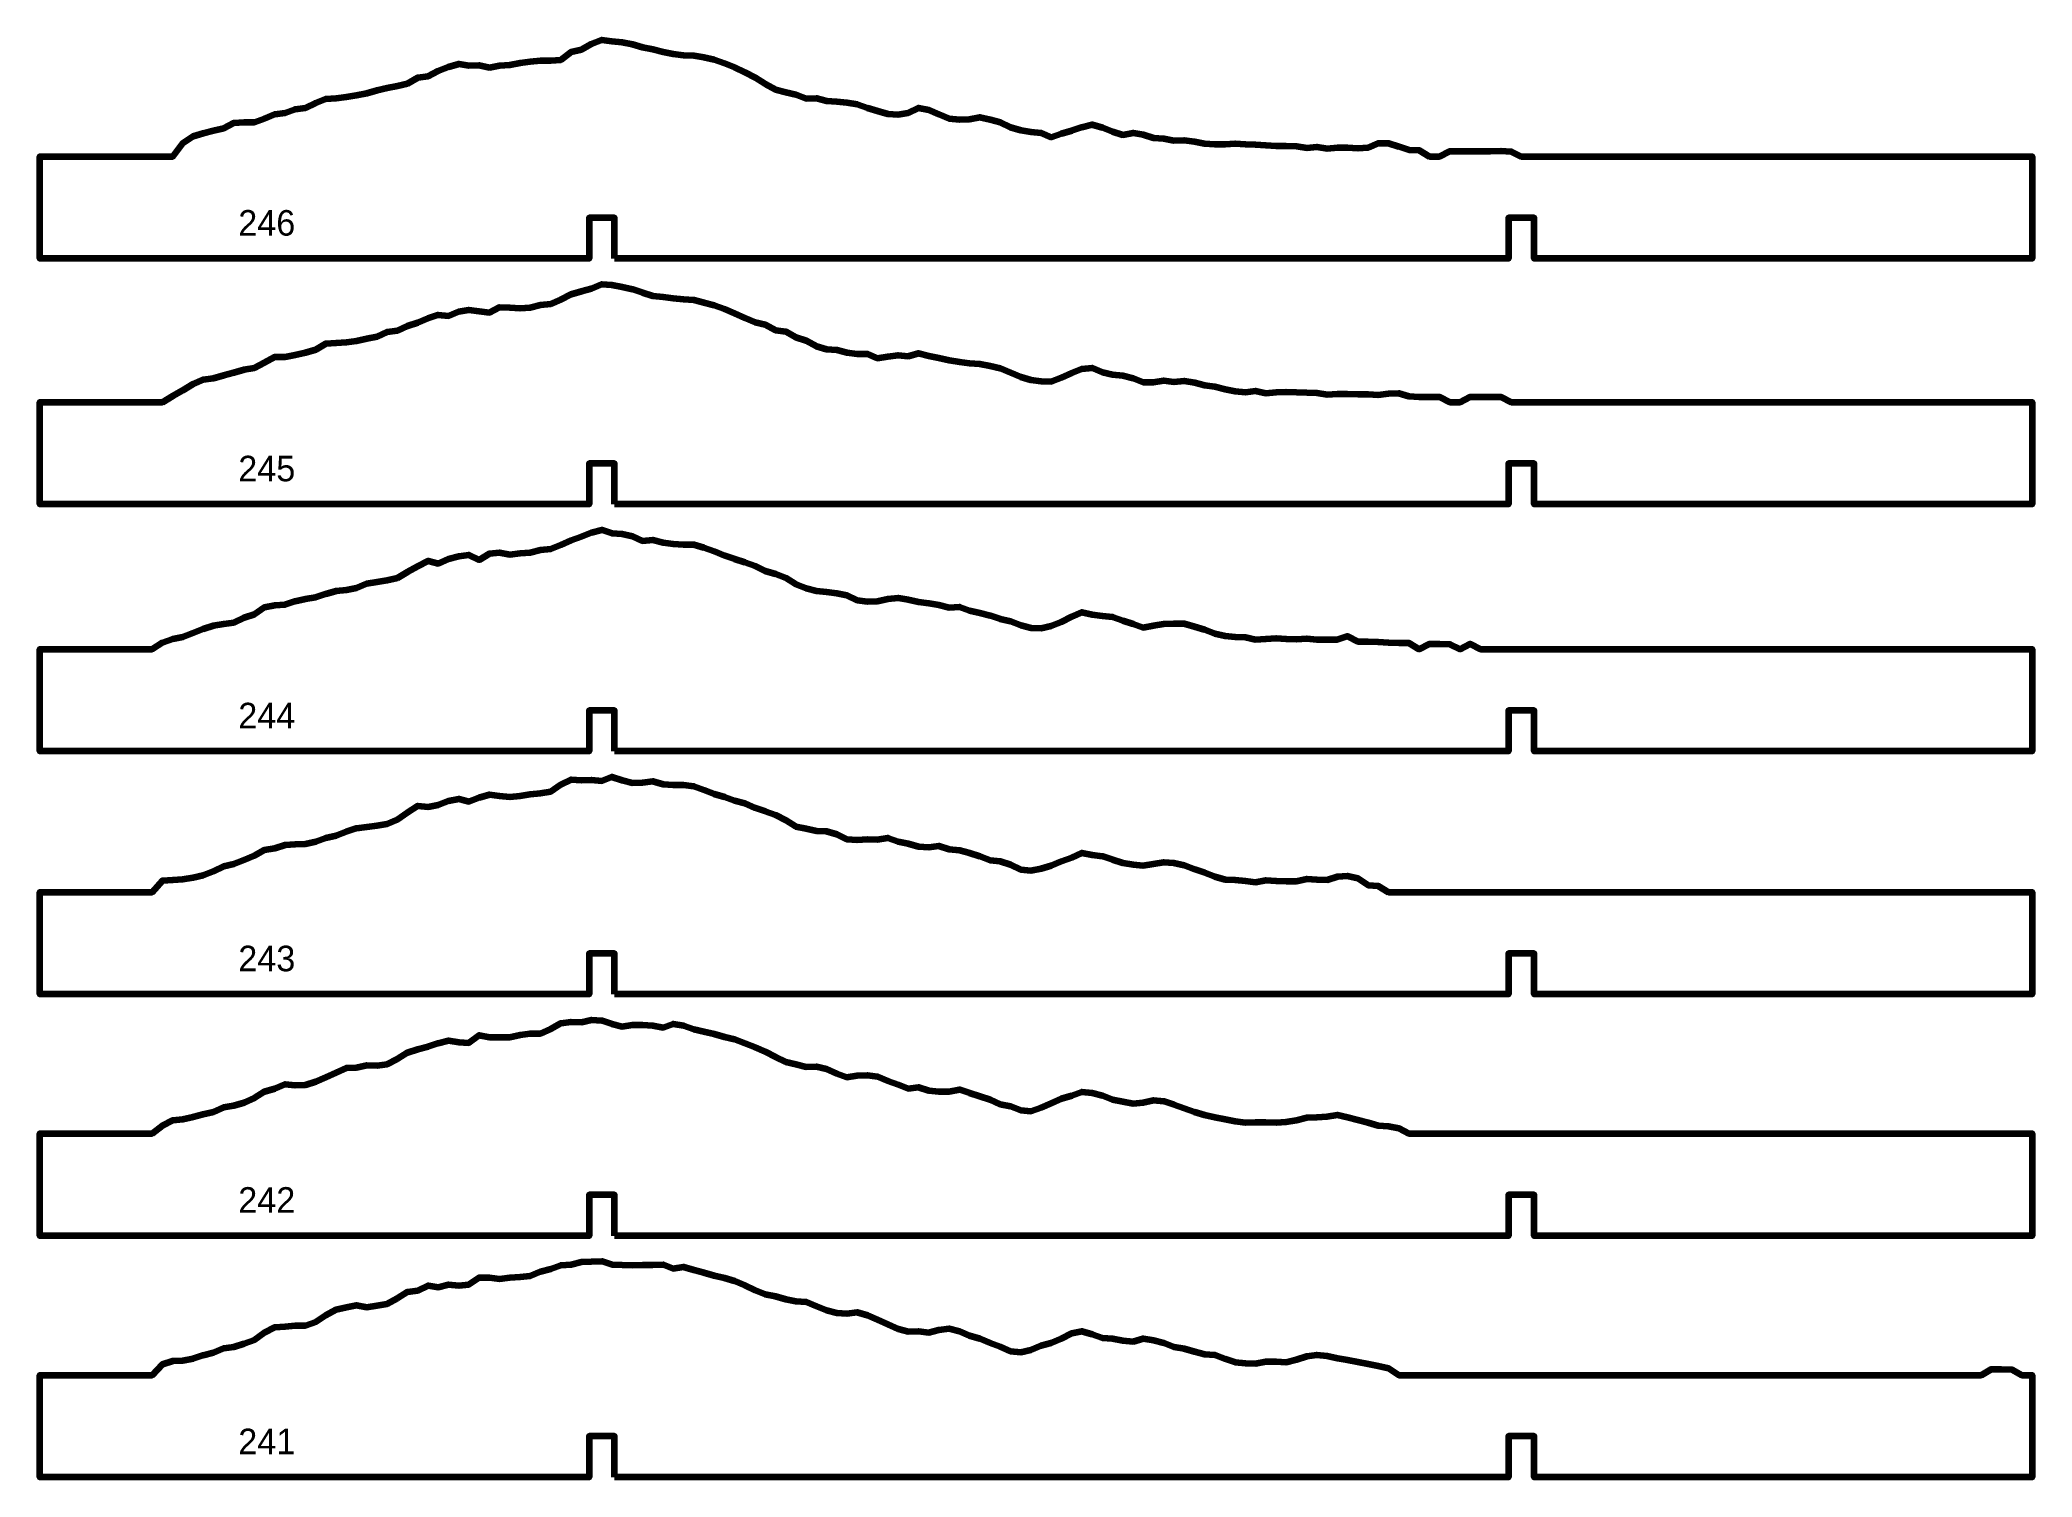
# Model space of a CAD drawing. Header units: centimetres. Extents: x -1 to 38, y -2 to 26.2.
import ezdxf
from ezdxf.enums import TextEntityAlignment as Align

# ---------------------------------------------------------------- set-up
doc = ezdxf.new("R2010")
doc.units = ezdxf.units.CM
doc.layers.add('SSNP', color=1, linetype='CONTINUOUS', lineweight=158)
doc.styles.add('LiberationSerif', font='LiberationSerif-Regular.ttf')

msp = doc.modelspace()

# ---------------------------------------------------------------- linework, layer by layer
at = {"layer": 'SSNP'}
for points in [[(10.25, 21.867), (10.25, 22.667), (9.75, 22.667), (9.75, 21.867), (-1, 21.867), (-1, 23.867), (-1, 23.867), (-0.8, 23.867), (-0.6, 23.867), (-0.4, 23.867), (-0.2, 23.867), (0, 23.867), (0.2, 23.867), (0.4, 23.867), (0.6, 23.867), (0.8, 23.867), (1, 23.867), (1.2, 23.867), (1.4, 23.867), (1.6, 23.867), (1.8, 24.127), (2, 24.264), (2.2, 24.322), (2.4, 24.374), (2.6, 24.421), (2.8, 24.523), (3, 24.539), (3.2, 24.541), (3.4, 24.613), (3.6, 24.699), (3.8, 24.721), (4, 24.792), (4.2, 24.817), (4.4, 24.918), (4.6, 24.994), (4.8, 25.008), (5, 25.034), (5.2, 25.066), (5.4, 25.107), (5.6, 25.165), (5.8, 25.213), (6, 25.254), (6.2, 25.298), (6.4, 25.412), (6.6, 25.443), (6.8, 25.546), (7, 25.62), (7.2, 25.679), (7.4, 25.646), (7.6, 25.654), (7.8, 25.612), (8, 25.647), (8.2, 25.662), (8.4, 25.701), (8.6, 25.728), (8.8, 25.744), (9, 25.748), (9.2, 25.763), (9.4, 25.916), (9.6, 25.965), (9.8, 26.074), (10, 26.152), (10.2, 26.123), (10.4, 26.109), (10.6, 26.066), (10.8, 26.01), (11, 25.972), (11.2, 25.92), (11.4, 25.877), (11.6, 25.853), (11.8, 25.842), (12, 25.812), (12.2, 25.764), (12.4, 25.697), (12.6, 25.614), (12.8, 25.521), (13, 25.415), (13.2, 25.291), (13.4, 25.182), (13.6, 25.124), (13.8, 25.08), (14, 25.002), (14.2, 25.012), (14.4, 24.96), (14.6, 24.941), (14.8, 24.926), (15, 24.891), (15.2, 24.821), (15.4, 24.761), (15.6, 24.701), (15.8, 24.69), (16, 24.721), (16.2, 24.819), (16.4, 24.781), (16.6, 24.695), (16.8, 24.612), (17, 24.591), (17.2, 24.597), (17.4, 24.639), (17.6, 24.592), (17.8, 24.538), (18, 24.439), (18.2, 24.381), (18.4, 24.347), (18.6, 24.328), (18.8, 24.243), (19, 24.318), (19.2, 24.379), (19.4, 24.44), (19.6, 24.496), (19.8, 24.435), (20, 24.359), (20.2, 24.293), (20.4, 24.328), (20.6, 24.299), (20.8, 24.231), (21, 24.217), (21.2, 24.179), (21.4, 24.189), (21.6, 24.163), (21.8, 24.123), (22, 24.108), (22.2, 24.106), (22.4, 24.122), (22.6, 24.109), (22.8, 24.102), (23, 24.092), (23.2, 24.074), (23.4, 24.078), (23.6, 24.068), (23.8, 24.034), (24, 24.053), (24.2, 24.024), (24.4, 24.043), (24.6, 24.042), (24.8, 24.03), (25, 24.042), (25.2, 24.125), (25.4, 24.131), (25.6, 24.061), (25.8, 23.995), (26, 23.991), (26.2, 23.867), (26.4, 23.867), (26.6, 23.969), (26.8, 23.973), (27, 23.973), (27.2, 23.971), (27.4, 23.973), (27.6, 23.975), (27.8, 23.967), (28, 23.867), (28.2, 23.867), (28.4, 23.867), (28.6, 23.867), (28.8, 23.867), (29, 23.867), (29.2, 23.867), (29.4, 23.867), (29.6, 23.867), (29.8, 23.867), (30, 23.867), (30.2, 23.867), (30.4, 23.867), (30.6, 23.867), (30.8, 23.867), (31, 23.867), (31.2, 23.867), (31.4, 23.867), (31.6, 23.867), (31.8, 23.867), (32, 23.867), (32.2, 23.867), (32.4, 23.867), (32.6, 23.867), (32.8, 23.867), (33, 23.867), (33.2, 23.867), (33.4, 23.867), (33.6, 23.867), (33.8, 23.867), (34, 23.867), (34.2, 23.867), (34.4, 23.867), (34.6, 23.867), (34.8, 23.867), (35, 23.867), (35.2, 23.867), (35.4, 23.867), (35.6, 23.867), (35.8, 23.867), (36, 23.867), (36.2, 23.867), (36.4, 23.867), (36.6, 23.867), (36.8, 23.867), (37, 23.867), (37.2, 23.867), (37.4, 23.867), (37.6, 23.867), (37.8, 23.867), (38, 23.867), (38, 23.867), (38, 21.867), (28.25, 21.867), (28.25, 22.667), (27.75, 22.667), (27.75, 21.867), (10.25, 21.867)], [(10.25, 17.055), (10.25, 17.855), (9.75, 17.855), (9.75, 17.055), (-1, 17.055), (-1, 19.055), (-1, 19.055), (-0.8, 19.055), (-0.6, 19.055), (-0.4, 19.055), (-0.2, 19.055), (0, 19.055), (0.2, 19.055), (0.4, 19.055), (0.6, 19.055), (0.8, 19.055), (1, 19.055), (1.2, 19.055), (1.4, 19.055), (1.6, 19.181), (1.8, 19.293), (2, 19.416), (2.2, 19.497), (2.4, 19.528), (2.6, 19.585), (2.8, 19.637), (3, 19.693), (3.2, 19.728), (3.4, 19.835), (3.6, 19.942), (3.8, 19.945), (4, 19.985), (4.2, 20.027), (4.4, 20.086), (4.6, 20.201), (4.8, 20.22), (5, 20.229), (5.2, 20.254), (5.4, 20.305), (5.6, 20.343), (5.8, 20.434), (6, 20.46), (6.2, 20.548), (6.4, 20.613), (6.6, 20.7), (6.8, 20.768), (7, 20.749), (7.2, 20.833), (7.4, 20.866), (7.6, 20.84), (7.8, 20.811), (8, 20.919), (8.2, 20.907), (8.4, 20.898), (8.6, 20.912), (8.8, 20.961), (9, 20.981), (9.2, 21.069), (9.4, 21.17), (9.6, 21.231), (9.8, 21.284), (10, 21.367), (10.2, 21.354), (10.4, 21.311), (10.6, 21.27), (10.8, 21.201), (11, 21.135), (11.2, 21.117), (11.4, 21.09), (11.6, 21.073), (11.8, 21.057), (12, 21.009), (12.2, 20.955), (12.4, 20.88), (12.6, 20.798), (12.8, 20.71), (13, 20.62), (13.2, 20.576), (13.4, 20.464), (13.6, 20.439), (13.8, 20.327), (14, 20.265), (14.2, 20.151), (14.4, 20.093), (14.6, 20.08), (14.8, 20.029), (15, 20.005), (15.2, 20.001), (15.4, 19.918), (15.6, 19.947), (15.8, 19.975), (16, 19.953), (16.2, 20.013), (16.4, 19.965), (16.6, 19.921), (16.8, 19.877), (17, 19.847), (17.2, 19.819), (17.4, 19.807), (17.6, 19.769), (17.8, 19.723), (18, 19.639), (18.2, 19.554), (18.4, 19.495), (18.6, 19.469), (18.8, 19.46), (19, 19.54), (19.2, 19.631), (19.4, 19.707), (19.6, 19.728), (19.8, 19.644), (20, 19.599), (20.2, 19.575), (20.4, 19.527), (20.6, 19.444), (20.8, 19.447), (21, 19.482), (21.2, 19.453), (21.4, 19.472), (21.6, 19.441), (21.8, 19.386), (22, 19.364), (22.2, 19.311), (22.4, 19.271), (22.6, 19.254), (22.8, 19.277), (23, 19.232), (23.2, 19.25), (23.4, 19.258), (23.6, 19.249), (23.8, 19.246), (24, 19.24), (24.2, 19.205), (24.4, 19.218), (24.6, 19.219), (24.8, 19.215), (25, 19.213), (25.2, 19.197), (25.4, 19.222), (25.6, 19.23), (25.8, 19.171), (26, 19.159), (26.2, 19.159), (26.4, 19.157), (26.6, 19.055), (26.8, 19.055), (27, 19.161), (27.2, 19.161), (27.4, 19.159), (27.6, 19.158), (27.8, 19.055), (28, 19.055), (28.2, 19.055), (28.4, 19.055), (28.6, 19.055), (28.8, 19.055), (29, 19.055), (29.2, 19.055), (29.4, 19.055), (29.6, 19.055), (29.8, 19.055), (30, 19.055), (30.2, 19.055), (30.4, 19.055), (30.6, 19.055), (30.8, 19.055), (31, 19.055), (31.2, 19.055), (31.4, 19.055), (31.6, 19.055), (31.8, 19.055), (32, 19.055), (32.2, 19.055), (32.4, 19.055), (32.6, 19.055), (32.8, 19.055), (33, 19.055), (33.2, 19.055), (33.4, 19.055), (33.6, 19.055), (33.8, 19.055), (34, 19.055), (34.2, 19.055), (34.4, 19.055), (34.6, 19.055), (34.8, 19.055), (35, 19.055), (35.2, 19.055), (35.4, 19.055), (35.6, 19.055), (35.8, 19.055), (36, 19.055), (36.2, 19.055), (36.4, 19.055), (36.6, 19.055), (36.8, 19.055), (37, 19.055), (37.2, 19.055), (37.4, 19.055), (37.6, 19.055), (37.8, 19.055), (38, 19.055), (38, 19.055), (38, 17.055), (28.25, 17.055), (28.25, 17.855), (27.75, 17.855), (27.75, 17.055), (10.25, 17.055)], [(10.25, 12.217), (10.25, 13.017), (9.75, 13.017), (9.75, 12.217), (-1, 12.217), (-1, 14.217), (-1, 14.217), (-0.8, 14.217), (-0.6, 14.217), (-0.4, 14.217), (-0.2, 14.217), (0, 14.217), (0.2, 14.217), (0.4, 14.217), (0.6, 14.217), (0.8, 14.217), (1, 14.217), (1.2, 14.217), (1.4, 14.349), (1.6, 14.42), (1.8, 14.457), (2, 14.536), (2.2, 14.618), (2.4, 14.681), (2.6, 14.713), (2.8, 14.737), (3, 14.839), (3.2, 14.901), (3.4, 15.04), (3.6, 15.081), (3.8, 15.093), (4, 15.16), (4.2, 15.2), (4.4, 15.239), (4.6, 15.3), (4.8, 15.358), (5, 15.381), (5.2, 15.416), (5.4, 15.503), (5.6, 15.537), (5.8, 15.568), (6, 15.614), (6.2, 15.729), (6.4, 15.845), (6.6, 15.947), (6.8, 15.893), (7, 15.988), (7.2, 16.04), (7.4, 16.068), (7.6, 15.969), (7.8, 16.094), (8, 16.108), (8.2, 16.072), (8.4, 16.099), (8.6, 16.11), (8.8, 16.163), (9, 16.184), (9.2, 16.258), (9.4, 16.35), (9.6, 16.424), (9.8, 16.502), (10, 16.555), (10.2, 16.49), (10.4, 16.475), (10.6, 16.432), (10.8, 16.34), (11, 16.358), (11.2, 16.307), (11.4, 16.279), (11.6, 16.27), (11.8, 16.268), (12, 16.206), (12.2, 16.137), (12.4, 16.055), (12.6, 15.984), (12.8, 15.92), (13, 15.85), (13.2, 15.753), (13.4, 15.693), (13.6, 15.617), (13.8, 15.492), (14, 15.41), (14.2, 15.358), (14.4, 15.338), (14.6, 15.314), (14.8, 15.275), (15, 15.177), (15.2, 15.153), (15.4, 15.159), (15.6, 15.205), (15.8, 15.222), (16, 15.193), (16.2, 15.144), (16.4, 15.116), (16.6, 15.086), (16.8, 15.036), (17, 15.049), (17.2, 14.973), (17.4, 14.93), (17.6, 14.875), (17.8, 14.813), (18, 14.764), (18.2, 14.689), (18.4, 14.635), (18.6, 14.626), (18.8, 14.675), (19, 14.754), (19.2, 14.857), (19.4, 14.939), (19.6, 14.895), (19.8, 14.871), (20, 14.85), (20.2, 14.779), (20.4, 14.715), (20.6, 14.639), (20.8, 14.683), (21, 14.713), (21.2, 14.719), (21.4, 14.717), (21.6, 14.662), (21.8, 14.604), (22, 14.526), (22.2, 14.48), (22.4, 14.459), (22.6, 14.453), (22.8, 14.405), (23, 14.42), (23.2, 14.435), (23.4, 14.422), (23.6, 14.414), (23.8, 14.425), (24, 14.408), (24.2, 14.407), (24.4, 14.407), (24.6, 14.471), (24.8, 14.369), (25, 14.365), (25.2, 14.36), (25.4, 14.347), (25.6, 14.344), (25.8, 14.341), (26, 14.217), (26.2, 14.32), (26.4, 14.32), (26.6, 14.318), (26.8, 14.217), (27, 14.319), (27.2, 14.217), (27.4, 14.217), (27.6, 14.217), (27.8, 14.217), (28, 14.217), (28.2, 14.217), (28.4, 14.217), (28.6, 14.217), (28.8, 14.217), (29, 14.217), (29.2, 14.217), (29.4, 14.217), (29.6, 14.217), (29.8, 14.217), (30, 14.217), (30.2, 14.217), (30.4, 14.217), (30.6, 14.217), (30.8, 14.217), (31, 14.217), (31.2, 14.217), (31.4, 14.217), (31.6, 14.217), (31.8, 14.217), (32, 14.217), (32.2, 14.217), (32.4, 14.217), (32.6, 14.217), (32.8, 14.217), (33, 14.217), (33.2, 14.217), (33.4, 14.217), (33.6, 14.217), (33.8, 14.217), (34, 14.217), (34.2, 14.217), (34.4, 14.217), (34.6, 14.217), (34.8, 14.217), (35, 14.217), (35.2, 14.217), (35.4, 14.217), (35.6, 14.217), (35.8, 14.217), (36, 14.217), (36.2, 14.217), (36.4, 14.217), (36.6, 14.217), (36.8, 14.217), (37, 14.217), (37.2, 14.217), (37.4, 14.217), (37.6, 14.217), (37.8, 14.217), (38, 14.217), (38, 14.217), (38, 12.217), (28.25, 12.217), (28.25, 13.017), (27.75, 13.017), (27.75, 12.217), (10.25, 12.217)], [(10.25, 7.459), (10.25, 8.259), (9.75, 8.259), (9.75, 7.459), (-1, 7.459), (-1, 9.459), (-1, 9.459), (-0.8, 9.459), (-0.6, 9.459), (-0.4, 9.459), (-0.2, 9.459), (0, 9.459), (0.2, 9.459), (0.4, 9.459), (0.6, 9.459), (0.8, 9.459), (1, 9.459), (1.2, 9.459), (1.4, 9.689), (1.6, 9.7), (1.8, 9.715), (2, 9.745), (2.2, 9.79), (2.4, 9.872), (2.6, 9.965), (2.8, 10.011), (3, 10.093), (3.2, 10.177), (3.4, 10.287), (3.6, 10.321), (3.8, 10.383), (4, 10.395), (4.2, 10.407), (4.4, 10.449), (4.6, 10.52), (4.8, 10.571), (5, 10.647), (5.2, 10.712), (5.4, 10.735), (5.6, 10.761), (5.8, 10.796), (6, 10.881), (6.2, 11.016), (6.4, 11.147), (6.6, 11.132), (6.8, 11.168), (7, 11.244), (7.2, 11.285), (7.4, 11.231), (7.6, 11.313), (7.8, 11.368), (8, 11.348), (8.2, 11.323), (8.4, 11.347), (8.6, 11.377), (8.8, 11.4), (9, 11.428), (9.2, 11.566), (9.4, 11.664), (9.6, 11.652), (9.8, 11.66), (10, 11.641), (10.2, 11.717), (10.4, 11.654), (10.6, 11.598), (10.8, 11.607), (11, 11.629), (11.2, 11.576), (11.4, 11.557), (11.6, 11.563), (11.8, 11.533), (12, 11.465), (12.2, 11.385), (12.4, 11.323), (12.6, 11.251), (12.8, 11.199), (13, 11.108), (13.2, 11.046), (13.4, 10.971), (13.6, 10.867), (13.8, 10.745), (14, 10.707), (14.2, 10.658), (14.4, 10.654), (14.6, 10.594), (14.8, 10.499), (15, 10.481), (15.2, 10.497), (15.4, 10.492), (15.6, 10.523), (15.8, 10.449), (16, 10.411), (16.2, 10.354), (16.4, 10.339), (16.6, 10.365), (16.8, 10.303), (17, 10.283), (17.2, 10.227), (17.4, 10.165), (17.6, 10.082), (17.8, 10.064), (18, 9.999), (18.2, 9.9), (18.4, 9.883), (18.6, 9.923), (18.8, 9.981), (19, 10.067), (19.2, 10.139), (19.4, 10.231), (19.6, 10.187), (19.8, 10.164), (20, 10.101), (20.2, 10.035), (20.4, 10.003), (20.6, 9.981), (20.8, 10.015), (21, 10.045), (21.2, 10.032), (21.4, 9.985), (21.6, 9.911), (21.8, 9.84), (22, 9.762), (22.2, 9.707), (22.4, 9.698), (22.6, 9.678), (22.8, 9.651), (23, 9.691), (23.2, 9.679), (23.4, 9.673), (23.6, 9.671), (23.8, 9.719), (24, 9.706), (24.2, 9.699), (24.4, 9.763), (24.6, 9.779), (24.8, 9.731), (25, 9.596), (25.2, 9.579), (25.4, 9.459), (25.6, 9.459), (25.8, 9.459), (26, 9.459), (26.2, 9.459), (26.4, 9.459), (26.6, 9.459), (26.8, 9.459), (27, 9.459), (27.2, 9.459), (27.4, 9.459), (27.6, 9.459), (27.8, 9.459), (28, 9.459), (28.2, 9.459), (28.4, 9.459), (28.6, 9.459), (28.8, 9.459), (29, 9.459), (29.2, 9.459), (29.4, 9.459), (29.6, 9.459), (29.8, 9.459), (30, 9.459), (30.2, 9.459), (30.4, 9.459), (30.6, 9.459), (30.8, 9.459), (31, 9.459), (31.2, 9.459), (31.4, 9.459), (31.6, 9.459), (31.8, 9.459), (32, 9.459), (32.2, 9.459), (32.4, 9.459), (32.6, 9.459), (32.8, 9.459), (33, 9.459), (33.2, 9.459), (33.4, 9.459), (33.6, 9.459), (33.8, 9.459), (34, 9.459), (34.2, 9.459), (34.4, 9.459), (34.6, 9.459), (34.8, 9.459), (35, 9.459), (35.2, 9.459), (35.4, 9.459), (35.6, 9.459), (35.8, 9.459), (36, 9.459), (36.2, 9.459), (36.4, 9.459), (36.6, 9.459), (36.8, 9.459), (37, 9.459), (37.2, 9.459), (37.4, 9.459), (37.6, 9.459), (37.8, 9.459), (38, 9.459), (38, 9.459), (38, 7.459), (28.25, 7.459), (28.25, 8.259), (27.75, 8.259), (27.75, 7.459), (10.25, 7.459)], [(10.25, 2.73), (10.25, 3.53), (9.75, 3.53), (9.75, 2.73), (-1, 2.73), (-1, 4.73), (-1, 4.73), (-0.8, 4.73), (-0.6, 4.73), (-0.4, 4.73), (-0.2, 4.73), (0, 4.73), (0.2, 4.73), (0.4, 4.73), (0.6, 4.73), (0.8, 4.73), (1, 4.73), (1.2, 4.73), (1.4, 4.887), (1.6, 4.994), (1.8, 5.01), (2, 5.055), (2.2, 5.11), (2.4, 5.158), (2.6, 5.25), (2.8, 5.277), (3, 5.337), (3.2, 5.432), (3.4, 5.554), (3.6, 5.611), (3.8, 5.699), (4, 5.68), (4.2, 5.684), (4.4, 5.75), (4.6, 5.834), (4.8, 5.926), (5, 6.016), (5.2, 6.023), (5.4, 6.068), (5.6, 6.065), (5.8, 6.086), (6, 6.194), (6.2, 6.317), (6.4, 6.381), (6.6, 6.438), (6.8, 6.501), (7, 6.553), (7.2, 6.518), (7.4, 6.506), (7.6, 6.654), (7.8, 6.621), (8, 6.616), (8.2, 6.617), (8.4, 6.661), (8.6, 6.69), (8.8, 6.692), (9, 6.779), (9.2, 6.89), (9.4, 6.921), (9.6, 6.914), (9.8, 6.959), (10, 6.945), (10.2, 6.882), (10.4, 6.824), (10.6, 6.859), (10.8, 6.861), (11, 6.847), (11.2, 6.81), (11.4, 6.876), (11.6, 6.847), (11.8, 6.773), (12, 6.73), (12.2, 6.682), (12.4, 6.626), (12.6, 6.577), (12.8, 6.501), (13, 6.421), (13.2, 6.339), (13.4, 6.235), (13.6, 6.138), (13.8, 6.087), (14, 6.034), (14.2, 6.046), (14.4, 5.999), (14.6, 5.909), (14.8, 5.834), (15, 5.869), (15.2, 5.877), (15.4, 5.848), (15.6, 5.763), (15.8, 5.688), (16, 5.612), (16.2, 5.638), (16.4, 5.572), (16.6, 5.551), (16.8, 5.555), (17, 5.593), (17.2, 5.527), (17.4, 5.462), (17.6, 5.394), (17.8, 5.307), (18, 5.266), (18.2, 5.186), (18.4, 5.167), (18.6, 5.238), (18.8, 5.325), (19, 5.415), (19.2, 5.478), (19.4, 5.546), (19.6, 5.527), (19.8, 5.476), (20, 5.394), (20.2, 5.361), (20.4, 5.32), (20.6, 5.34), (20.8, 5.382), (21, 5.366), (21.2, 5.3), (21.4, 5.228), (21.6, 5.158), (21.8, 5.1), (22, 5.054), (22.2, 5.015), (22.4, 4.976), (22.6, 4.946), (22.8, 4.956), (23, 4.953), (23.2, 4.946), (23.4, 4.957), (23.6, 4.99), (23.8, 5.047), (24, 5.048), (24.2, 5.065), (24.4, 5.095), (24.6, 5.054), (24.8, 5.002), (25, 4.944), (25.2, 4.887), (25.4, 4.872), (25.6, 4.835), (25.8, 4.73), (26, 4.73), (26.2, 4.73), (26.4, 4.73), (26.6, 4.73), (26.8, 4.73), (27, 4.73), (27.2, 4.73), (27.4, 4.73), (27.6, 4.73), (27.8, 4.73), (28, 4.73), (28.2, 4.73), (28.4, 4.73), (28.6, 4.73), (28.8, 4.73), (29, 4.73), (29.2, 4.73), (29.4, 4.73), (29.6, 4.73), (29.8, 4.73), (30, 4.73), (30.2, 4.73), (30.4, 4.73), (30.6, 4.73), (30.8, 4.73), (31, 4.73), (31.2, 4.73), (31.4, 4.73), (31.6, 4.73), (31.8, 4.73), (32, 4.73), (32.2, 4.73), (32.4, 4.73), (32.6, 4.73), (32.8, 4.73), (33, 4.73), (33.2, 4.73), (33.4, 4.73), (33.6, 4.73), (33.8, 4.73), (34, 4.73), (34.2, 4.73), (34.4, 4.73), (34.6, 4.73), (34.8, 4.73), (35, 4.73), (35.2, 4.73), (35.4, 4.73), (35.6, 4.73), (35.8, 4.73), (36, 4.73), (36.2, 4.73), (36.4, 4.73), (36.6, 4.73), (36.8, 4.73), (37, 4.73), (37.2, 4.73), (37.4, 4.73), (37.6, 4.73), (37.8, 4.73), (38, 4.73), (38, 4.73), (38, 2.73), (28.25, 2.73), (28.25, 3.53), (27.75, 3.53), (27.75, 2.73), (10.25, 2.73)], [(10.25, -2), (10.25, -1.2), (9.75, -1.2), (9.75, -2), (-1, -2), (-1, 0), (-1, 0), (-0.8, 0), (-0.6, 0), (-0.4, 0), (-0.2, 0), (0, 0), (0.2, 0), (0.4, 0), (0.6, 0), (0.8, 0), (1, 0), (1.2, 0), (1.4, 0.215), (1.6, 0.281), (1.8, 0.284), (2, 0.324), (2.2, 0.388), (2.4, 0.44), (2.6, 0.527), (2.8, 0.554), (3, 0.616), (3.2, 0.692), (3.4, 0.832), (3.6, 0.937), (3.8, 0.952), (4, 0.973), (4.2, 0.973), (4.4, 1.044), (4.6, 1.172), (4.8, 1.285), (5, 1.333), (5.2, 1.369), (5.4, 1.333), (5.6, 1.361), (5.8, 1.392), (6, 1.507), (6.2, 1.629), (6.4, 1.658), (6.6, 1.757), (6.8, 1.719), (7, 1.776), (7.2, 1.756), (7.4, 1.771), (7.6, 1.91), (7.8, 1.913), (8, 1.882), (8.2, 1.909), (8.4, 1.922), (8.6, 1.946), (8.8, 2.029), (9, 2.082), (9.2, 2.152), (9.4, 2.164), (9.6, 2.215), (9.8, 2.225), (10, 2.23), (10.2, 2.168), (10.4, 2.16), (10.6, 2.15), (10.8, 2.156), (11, 2.162), (11.2, 2.164), (11.4, 2.086), (11.6, 2.117), (11.8, 2.059), (12, 2.006), (12.2, 1.952), (12.4, 1.904), (12.6, 1.844), (12.8, 1.761), (13, 1.664), (13.2, 1.585), (13.4, 1.547), (13.6, 1.485), (13.8, 1.448), (14, 1.436), (14.2, 1.351), (14.4, 1.271), (14.6, 1.22), (14.8, 1.209), (15, 1.231), (15.2, 1.176), (15.4, 1.09), (15.6, 0.997), (15.8, 0.908), (16, 0.854), (16.2, 0.862), (16.4, 0.832), (16.6, 0.883), (16.8, 0.909), (17, 0.858), (17.2, 0.772), (17.4, 0.718), (17.6, 0.634), (17.8, 0.56), (18, 0.466), (18.2, 0.448), (18.4, 0.492), (18.6, 0.578), (18.8, 0.634), (19, 0.716), (19.2, 0.823), (19.4, 0.861), (19.6, 0.799), (19.8, 0.726), (20, 0.716), (20.2, 0.674), (20.4, 0.658), (20.6, 0.719), (20.8, 0.681), (21, 0.63), (21.2, 0.556), (21.4, 0.518), (21.6, 0.461), (21.8, 0.412), (22, 0.394), (22.2, 0.319), (22.4, 0.255), (22.6, 0.233), (22.8, 0.226), (23, 0.267), (23.2, 0.266), (23.4, 0.252), (23.6, 0.306), (23.8, 0.369), (24, 0.399), (24.2, 0.377), (24.4, 0.334), (24.6, 0.3), (24.8, 0.262), (25, 0.22), (25.2, 0.182), (25.4, 0.134), (25.6, 0), (25.8, 0), (26, 0), (26.2, 0), (26.4, 0), (26.6, 0), (26.8, 0), (27, 0), (27.2, 0), (27.4, 0), (27.6, 0), (27.8, 0), (28, 0), (28.2, 0), (28.4, 0), (28.6, 0), (28.8, 0), (29, 0), (29.2, 0), (29.4, 0), (29.6, 0), (29.8, 0), (30, 0), (30.2, 0), (30.4, 0), (30.6, 0), (30.8, 0), (31, 0), (31.2, 0), (31.4, 0), (31.6, 0), (31.8, 0), (32, 0), (32.2, 0), (32.4, 0), (32.6, 0), (32.8, 0), (33, 0), (33.2, 0), (33.4, 0), (33.6, 0), (33.8, 0), (34, 0), (34.2, 0), (34.4, 0), (34.6, 0), (34.8, 0), (35, 0), (35.2, 0), (35.4, 0), (35.6, 0), (35.8, 0), (36, 0), (36.2, 0), (36.4, 0), (36.6, 0), (36.8, 0), (37, 0), (37.2, 0.115), (37.4, 0.117), (37.6, 0.109), (37.8, 0), (38, 0), (38, 0), (38, -2), (28.25, -2), (28.25, -1.2), (27.75, -1.2), (27.75, -2), (10.25, -2)]]:
    msp.add_lwpolyline(points, dxfattribs=at)

# ---------------------------------------------------------------- texts
at = {"color": 3, "style": 'LiberationSerif'}
for s, p in [('246', (4, 22.567)), ('245', (4, 17.755)), ('244', (4, 12.917)), ('243', (4, 8.159)), ('242', (4, 3.43)), ('241', (4, -1.3))]:
    msp.add_text(s, height=0.5, dxfattribs=at).set_placement(p, align=Align.MIDDLE_RIGHT)

doc.saveas('drawing.dxf')
